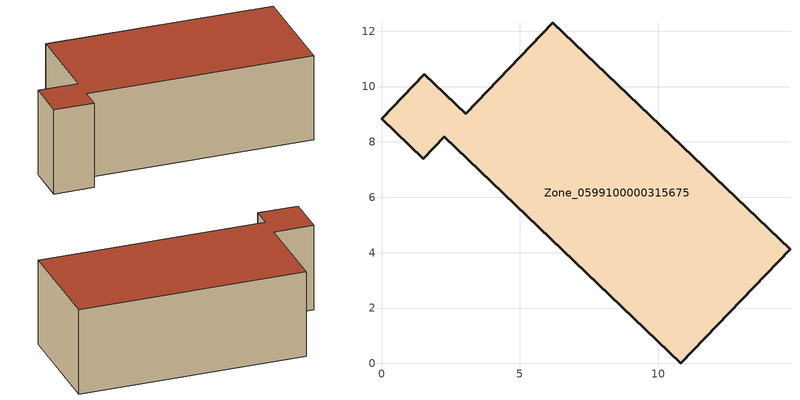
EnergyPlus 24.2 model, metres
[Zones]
Zone_0599100000315675
 floor ground (C_G): 1.54,10.45 3.05,9.01 6.19,12.31 14.75,4.13 10.81,0 2.26,8.18 1.51,7.39 0,8.83 z3.14
 wall outside (C_F): 3.05,9.01 1.54,10.45 0,8.83 1.51,7.39 2.26,8.18 10.81,0 14.75,4.13 6.19,12.31 3.05,9.01 z3.14:7.75
 roof outside (C_R): 10.81,0 14.75,4.13 6.19,12.31 3.05,9.01 1.54,10.45 0,8.83 1.51,7.39 2.26,8.18 z7.75
[BUILDING]
Pand.0599100000315675: North Axis=0; Terrain=City; Loads Convergence Tolerance Value=0.04; Temperature Convergence Tolerance Value=0.4; Solar Distribution=FullExterior; Maximum Number of Warmup Days=25; Minimum Number of Warmup Days=1
[Site:Location]
Rotterdam.The.Hague.AP_ZH_NLD Design_Conditions: Latitude=51.96; Longitude=4.45; Time Zone=1; Elevation=-4.5
[SITE:GROUNDTEMPERATURE:BUILDINGSURFACE]
18, 18, 18, 18, 18, 18, 18, 18, 18, 18, 18, 18
[MATERIAL] Thermal Absorptance=0.9; Solar Absorptance=0.7; Visible Absorptance=0.7
Name | Roughness | Thickness | Conductivity | Density | Specific Heat
G.TC.1975-1991 | MediumSmooth | 0.15 | 0.288461 | 540 | 1210
F.TC.1975-1991 | Rough | 0.3 | 0.230769 | 1920 | 840
R.TC.1975-1991 | MediumRough | 0.2 | 0.153846 | 1500 | 1000
[CONSTRUCTION]
C_G: G.TC.1975-1991
C_F: F.TC.1975-1991
C_R: R.TC.1975-1991
[ZONE]
Zone_0599100000315675: Type=1; Multiplier=1; Ceiling Height=Autocalculate; Volume=Autocalculate; Floor Area=autocalculate; Part of Total Floor Area=Yes
[ZONEINFILTRATION:DESIGNFLOWRATE]
Infil_Zone_0599100000315675: Zone or ZoneList or Space or SpaceList=Zone_0599100000315675; Schedule=AlwaysOn; Design Flow Rate Calculation Method=Flow/Area; Flow Rate per Floor Area=0.003; Constant Term Coefficient=1; Temperature Term Coefficient=0; Velocity Term Coefficient=0; Velocity Squared Term Coefficient=0
[HVACTEMPLATE:ZONE:IDEALLOADSAIRSYSTEM]
Zone_0599100000315675: Maximum Heating Supply Air Temperature=50; Minimum Cooling Supply Air Temperature=13; Maximum Heating Supply Air Humidity Ratio=0.0156; Minimum Cooling Supply Air Humidity Ratio=0.0077; Heating Limit=NoLimit; Cooling Limit=NoLimit; Dehumidification Control Type=ConstantSensibleHeatRatio; Cooling Sensible Heat Ratio=0.7; Dehumidification Setpoint=60; Humidification Control Type=None; Humidification Setpoint=30; Outdoor Air Method=None; Outdoor Air Flow Rate per Person=0.00944; Outdoor Air Flow Rate per Zone Floor Area=0; Outdoor Air Flow Rate per Zone=0; Demand Controlled Ventilation Type=None; Outdoor Air Economizer Type=NoEconomizer; Heat Recovery Type=None; Sensible Heat Recovery Effectiveness=0.7; Latent Heat Recovery Effectiveness=0.65
[ZONECONTROL:THERMOSTAT]
ThermostatControl_Zone_0599100000315675: Zone or ZoneList=Zone_0599100000315675; Control Type Schedule=DualSetpointControlType; Control 1=Thermostat_Zone_0599100000315675; Temperature Difference Between Cutout And Setpoint=0
[THERMOSTATSETPOINT:DUALSETPOINT]
Thermostat_Zone_0599100000315675: Heating Setpoint Temperature Schedule=HeatingSetpoint_Zone_0599100000315675; Cooling Setpoint Temperature Schedule=CoolingSetpoint_Zone_0599100000315675
[SCHEDULE:COMPACT]
HeatingSetpoint_Zone_0599100000315675: Through: 12/31, For: AllDays, Until: 24:00, 21
CoolingSetpoint_Zone_0599100000315675: Through: 12/31, For: AllDays, Until: 24:00, 24
DualSetpointControlType: Through: 12/31, For: AllDays, Until: 24:00, 4
AlwaysOn: Through: 12/31, For: AllDays, Until: 24:00, 1
